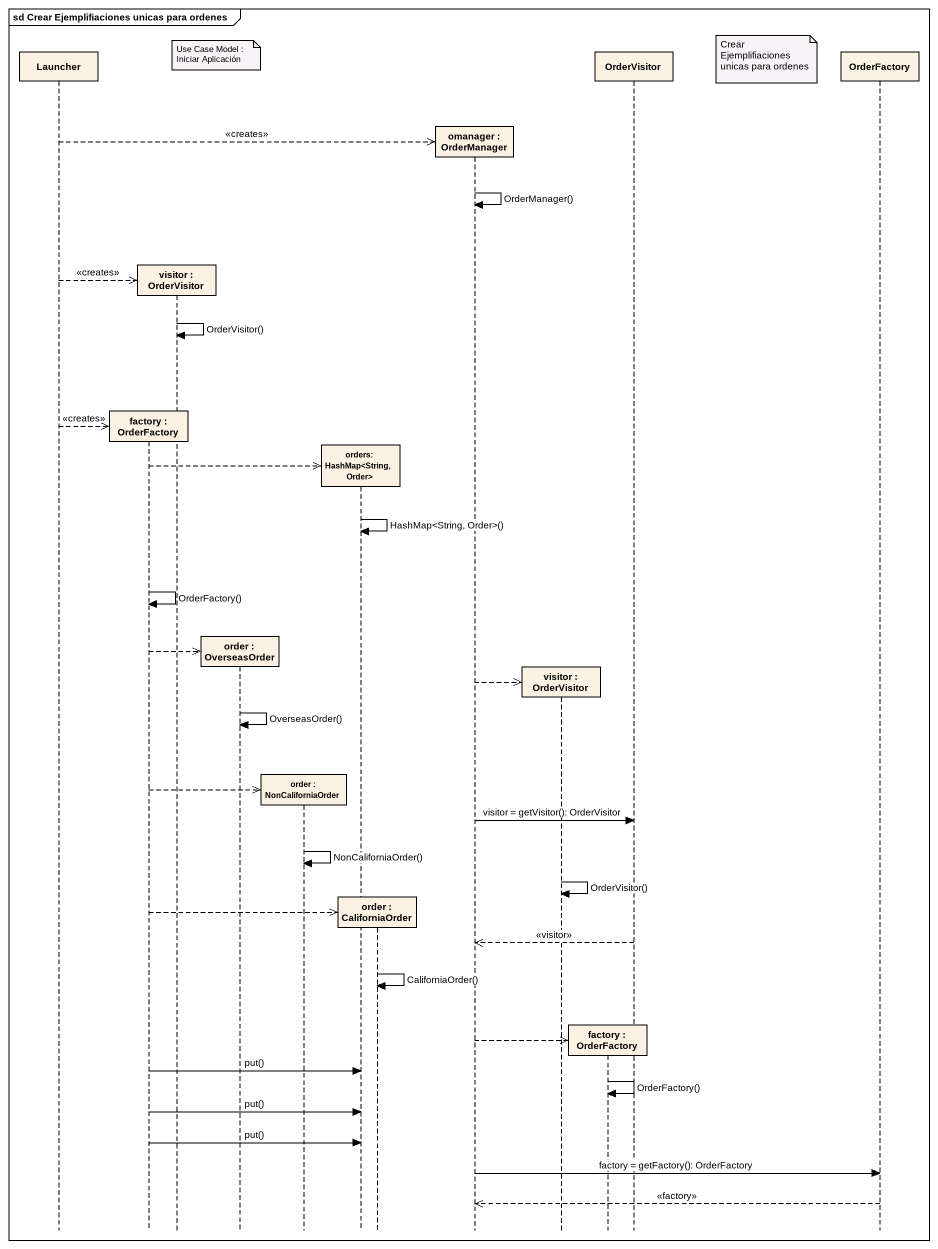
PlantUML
@startuml
mainframe sd Crear Ejemplifiaciones unicas para ordenes
hide footbox
participant Launcher
participant "factory : OrderFactory" as factory
participant "visitor : OrderVisitor" as visitor
participant "order : OverseasOrder" as order
participant "order : NonCaliforniaOrder" as order_2
participant "orders: HashMap<String, Order>" as orders_HashMap_String_Order
participant "order : CaliforniaOrder" as order_3
participant "omanager : OrderManager" as omanager
participant "visitor : OrderVisitor" as visitor_2
participant "factory : OrderFactory" as factory_2
participant OrderVisitor
participant OrderFactory

note over order : Use Case Model : Iniciar Aplicación
note left of OrderFactory : Crear Ejemplifiaciones unicas para ordenes
Launcher -->> omanager ** : <<creates>>
omanager -> omanager : OrderManager()
Launcher -->> visitor ** : <<creates>>
visitor -> visitor : OrderVisitor()
Launcher -->> factory ** : <<creates>>
factory -->> orders_HashMap_String_Order **
orders_HashMap_String_Order -> orders_HashMap_String_Order : HashMap<String, Order>()
factory -> factory : OrderFactory()
factory -->> order **
omanager -->> visitor_2 **
order -> order : OverseasOrder()
factory -->> order_2 **
omanager -> OrderVisitor : visitor = getVisitor(): OrderVisitor
order_2 -> order_2 : NonCaliforniaOrder()
visitor_2 -> visitor_2 : OrderVisitor()
factory -->> order_3 **
OrderVisitor -->> omanager : <<visitor>>
order_3 -> order_3 : CaliforniaOrder()
omanager -->> factory_2 **
factory -> orders_HashMap_String_Order : put()
factory_2 -> factory_2 : OrderFactory()
factory -> orders_HashMap_String_Order : put()
factory -> orders_HashMap_String_Order : put()
omanager -> OrderFactory : factory = getFactory(): OrderFactory
OrderFactory -->> omanager : <<factory>>
@enduml
